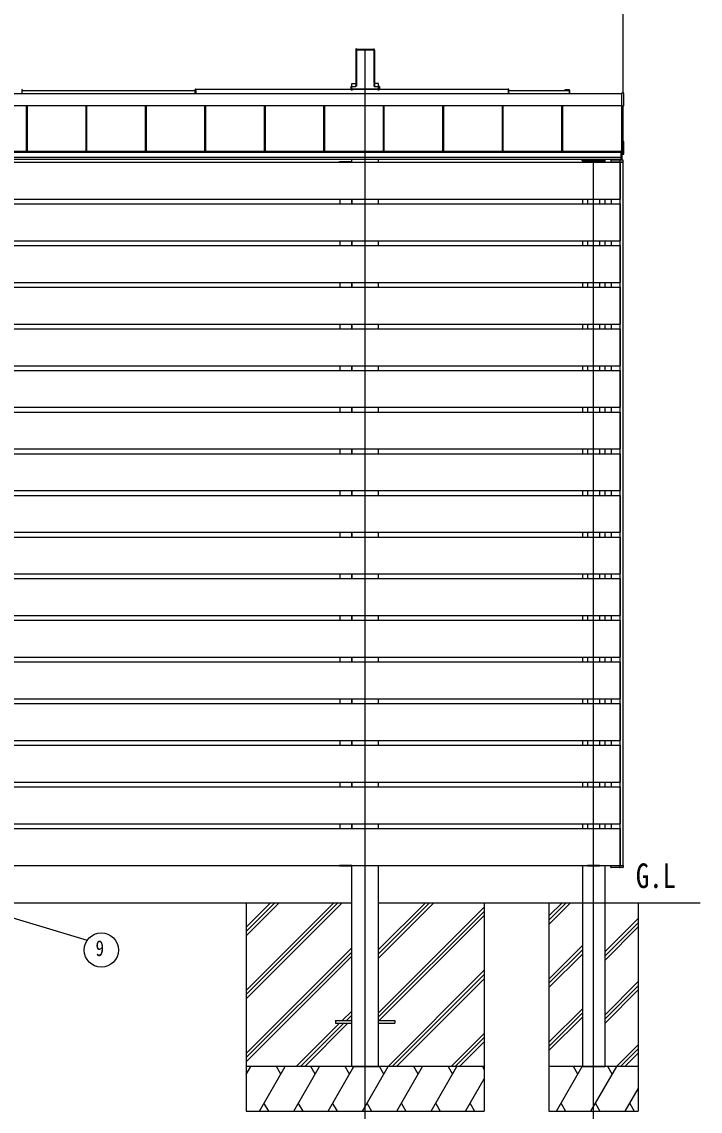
# Model space of a CAD drawing. Units: millimetres, scale not verified. Extents: x -10512 to 10512, y -7425 to 7425.
# Drawn here: x -525 to 1756, y -5156 to -1493 of the extents above; entities that cross this region are included whole.
import ezdxf
from ezdxf.enums import TextEntityAlignment as Align

# ---------------------------------------------------------------- set-up
doc = ezdxf.new("R2010")
doc.units = ezdxf.units.MM
doc.header["$LTSCALE"] = 30
for name, color, linetype in [('0-2_USER1', 3, 'Continuous'), ('0-4_YKK_12', 2, 'Continuous'), ('0-5_YKK_A1', 4, 'Continuous'), ('0-6_YKK_D', 6, 'Continuous')]:
    doc.layers.add(name, color=color, linetype=linetype)
doc.styles.add('ＭＳ ゴシック', font='')
doc.styles.get('ＭＳ ゴシック').set_extended_font_data('MS Gothic')

msp = doc.modelspace()

# ---------------------------------------------------------------- linework, layer by layer
at = {"layer": '0-4_YKK_12'}
for p, q in [((629.58, -5205), (629.58, -1584.97)), ((1397.58, -5205), (1397.59, -1957.5))]:
    msp.add_line(p, q, dxfattribs=at)
at = {"layer": '0-5_YKK_A1'}
for p, q in [((598.33, -1590.32), (598.33, -1706.99)), ((598.69, -1584.47), (598.35, -1589.96)), ((599.13, -1584.93), (598.69, -1584.47)), ((599.19, -1584), (601.23, -1584)), ((599.19, -1584), (599.63, -1584.46)), ((599.21, -1700.94), (599.21, -1585.81)), ((599.71, -1585.49), (599.71, -1700.62)), ((601.54, -1584.33), (601.23, -1584)), ((601.54, -1584.33), (657.62, -1584.33)), ((602.08, -1587.47), (657.08, -1587.47)), ((602.08, -1708.82), (602.08, -1587.47)), ((657.62, -1584.33), (657.93, -1584)), ((657.93, -1584), (659.97, -1584)), ((659.46, -1700.62), (659.46, -1585.49)), ((659.53, -1584.46), (659.97, -1584)), ((659.95, -1585.81), (659.95, -1700.94)), ((660.47, -1584.47), (660.03, -1584.93)), ((660.47, -1584.47), (660.82, -1589.96)), ((660.83, -1590.32), (660.83, -1706.99)), ((-523.88, -1733.91), (-523.88, -1720.4)), ((58.12, -1733.91), (58.12, -1720.4)), ((60.62, -1719.81), (1110.62, -1719.81)), ((60.62, -1719.81), (60.62, -1733.91)), ((581.71, -1717.74), (581.71, -1718.23)), ((581.71, -1718.23), (582.18, -1718.23)), ((582.18, -1717.74), (582.18, -1710.86)), ((584.17, -1717.74), (582.18, -1717.74)), ((582.18, -1717.74), (582.18, -1718.23)), ((584.17, -1718.23), (582.18, -1718.23)), ((582.21, -1709.89), (597.22, -1709.89)), ((584.17, -1710.94), (584.17, -1717.74)), ((597.75, -1710.94), (584.17, -1710.94)), ((584.17, -1717.74), (674.99, -1717.74)), ((584.17, -1718.23), (674.99, -1718.23)), ((584.18, -1717.74), (584.18, -1718.23)), ((584.38, -1700.56), (598.33, -1700.56)), ((584.38, -1709.89), (584.38, -1700.56)), ((584.38, -1723.91), (584.38, -1718.23)), ((584.58, -1718.23), (584.58, -1723.91)), ((585.58, -1717.89), (673.58, -1717.89)), ((598.32, -1707.34), (598.22, -1708.95)), ((598.74, -1709.51), (599.12, -1703.41)), ((599.62, -1703.44), (599.24, -1709.54)), ((659.92, -1709.54), (659.55, -1703.44)), ((660.04, -1703.41), (660.42, -1709.51)), ((674.78, -1700.56), (660.83, -1700.56)), ((660.85, -1707.34), (660.95, -1708.95)), ((661.42, -1710.44), (674.99, -1710.44)), ((674.99, -1710.94), (661.42, -1710.94)), ((661.94, -1709.89), (676.95, -1709.89)), ((674.58, -1718.23), (674.58, -1723.91)), ((674.78, -1709.89), (674.78, -1700.56)), ((674.78, -1723.91), (674.78, -1718.23)), ((674.99, -1710.44), (674.99, -1710.94)), ((674.99, -1717.74), (674.99, -1710.94)), ((676.99, -1717.74), (674.99, -1717.74)), ((674.99, -1717.74), (674.99, -1718.23)), ((676.99, -1718.23), (674.99, -1718.23)), ((676.99, -1710.86), (676.99, -1717.74)), ((676.99, -1717.74), (676.99, -1718.23)), ((677.45, -1718.23), (676.99, -1718.23)), ((677.45, -1717.74), (677.45, -1718.23)), ((1110.62, -1719.81), (1110.62, -1733.91)), ((1113.12, -1733.91), (1113.12, -1720.4)), ((1307.12, -1721.41), (1301.83, -1721.41)), ((1315.58, -1721.41), (1308.04, -1721.41)), ((-3505.92, -1733.88), (1491.08, -1733.88)), ((-523.88, -1723.91), (58.12, -1723.91)), ((1113.12, -1723.91), (1301.83, -1723.91)), ((1301.83, -1723.91), (1315.28, -1723.91)), ((1315.58, -1724.21), (1315.58, -1733.88)), ((1318.08, -1733.88), (1318.08, -1723.91)), ((1499.08, -1774.33), (1499.08, -1733.3)), ((-3505.92, -1773.83), (1491.08, -1773.83)), ((-3505.92, -1774.06), (1491.08, -1774.06)), ((-508.92, -1927.7), (-508.92, -1774.06)), ((-508.92, -1927.7), (-508.92, -1774.06)), ((-506.32, -1927.7), (-506.32, -1774.06)), ((-506.32, -1927.7), (-506.32, -1774.06)), ((-505.92, -1927.7), (-505.92, -1774.06)), ((-308.92, -1927.7), (-308.92, -1774.06)), ((-306.32, -1927.7), (-306.32, -1774.06)), ((-305.92, -1927.7), (-305.92, -1774.06)), ((-108.92, -1927.7), (-108.92, -1774.06)), ((-106.32, -1927.7), (-106.32, -1774.06)), ((-105.92, -1927.7), (-105.92, -1774.06)), ((91.08, -1927.7), (91.08, -1774.06)), ((93.68, -1927.7), (93.68, -1774.06)), ((94.08, -1927.7), (94.08, -1774.06)), ((291.08, -1927.7), (291.08, -1774.06)), ((293.68, -1927.7), (293.68, -1774.06)), ((294.08, -1927.7), (294.08, -1774.06)), ((491.08, -1927.7), (491.08, -1774.06)), ((493.68, -1927.7), (493.68, -1774.06)), ((494.08, -1927.7), (494.08, -1774.06)), ((691.08, -1927.7), (691.08, -1774.06)), ((693.68, -1927.7), (693.68, -1774.06)), ((694.08, -1927.7), (694.08, -1774.06)), ((891.08, -1927.7), (891.08, -1774.06)), ((893.68, -1927.7), (893.68, -1774.06)), ((894.08, -1927.7), (894.08, -1774.06)), ((1091.08, -1927.7), (1091.08, -1774.06)), ((1093.68, -1927.7), (1093.68, -1774.06)), ((1094.08, -1927.7), (1094.08, -1774.06)), ((1291.08, -1927.7), (1291.08, -1774.06)), ((1293.68, -1927.7), (1293.68, -1774.06)), ((1294.08, -1927.7), (1294.08, -1774.06)), ((1491.08, -1775.1), (1491.08, -1775.6)), ((1491.08, -1775.6), (1498.61, -1775.14)), ((1492.58, -1954.97), (1492.58, -1775.5)), ((1497.58, -1936.94), (1497.58, -1775.2)), ((1498.61, -1895.8), (1497.58, -1895.73)), ((1499.08, -1937.32), (1499.08, -1896.29)), ((-3503.92, -1927.7), (1489.08, -1927.7)), ((-3503.92, -1929.71), (1489.08, -1929.71)), ((-3503.92, -1931.51), (1489.08, -1931.51)), ((-3503.92, -1931.51), (1489.08, -1931.51)), ((1492.58, -1927.44), (1489.08, -1927.44)), ((1497.58, -1936.94), (1492.58, -1936.94)), ((1492.58, -1938.49), (1498.61, -1938.12)), ((-3503.92, -1948.48), (1489.08, -1948.48)), ((-3503.92, -1954.97), (1489.08, -1954.97)), ((-3501.92, -1965), (1487.08, -1965)), ((584.88, -1965), (543.88, -1965)), ((544.38, -1965), (584.38, -1965)), ((584.38, -1965), (584.38, -1954.97)), ((584.88, -1965), (584.88, -1963)), ((674.78, -1965), (674.78, -1954.97)), ((1359.59, -1960), (1359.67, -1958.45)), ((1359.59, -1960), (1435.59, -1960)), ((1360.08, -1960), (1360.08, -1965)), ((1360.08, -1960), (1435.08, -1960)), ((1360.67, -1957.5), (1434.51, -1957.5)), ((1418.08, -1965), (1377.08, -1965)), ((1377.58, -1965), (1417.58, -1965)), ((1418.08, -1965), (1418.08, -1963)), ((1435.08, -1960), (1435.08, -1965)), ((1435.51, -1958.45), (1435.59, -1960)), ((1484.68, -1957.5), (1456.68, -1957.5)), ((1497.58, -1965), (1457.58, -1965)), ((1484.28, -1965), (1485.28, -1965)), ((1484.68, -1957.5), (1486.68, -1957.5)), ((1496.58, -1957.5), (1486.68, -1957.5)), ((1487.08, -1965), (1487.08, -2089)), ((1487.58, -4329), (1487.58, -1965)), ((1492.58, -1949.88), (1489.08, -1949.88)), ((1492.58, -1956.49), (1489.08, -1956.49)), ((1496.58, -1965), (1497.58, -1965)), ((1497.58, -1965), (1497.58, -1958.5)), ((1497.58, -4329), (1497.58, -1965)), ((-3501.92, -2089), (1487.08, -2089)), ((-3501.92, -2105), (1487.08, -2105)), ((544.38, -2089), (544.38, -2105)), ((584.38, -2105), (584.38, -2089)), ((584.38, -2089), (584.38, -2105)), ((674.78, -2105), (674.78, -2089)), ((1360.08, -2089), (1360.08, -2105)), ((1377.58, -2089), (1377.58, -2105)), ((1417.58, -2089), (1417.58, -2105)), ((1435.08, -2089), (1435.08, -2105)), ((1457.58, -2105), (1457.58, -2089)), ((1487.08, -2105), (1487.08, -2229)), ((-3501.92, -2229), (1487.08, -2229)), ((544.38, -2229), (544.38, -2245)), ((584.38, -2245), (584.38, -2229)), ((584.38, -2229), (584.38, -2245)), ((674.78, -2245), (674.78, -2229)), ((1360.08, -2229), (1360.08, -2245)), ((1377.58, -2229), (1377.58, -2245)), ((1417.58, -2229), (1417.58, -2245)), ((1435.08, -2229), (1435.08, -2245)), ((1457.58, -2245), (1457.58, -2229)), ((-3501.92, -2245), (1487.08, -2245)), ((1487.08, -2245), (1487.08, -2369)), ((-3501.92, -2369), (1487.08, -2369)), ((544.38, -2369), (544.38, -2385)), ((584.38, -2385), (584.38, -2369)), ((584.38, -2369), (584.38, -2385)), ((674.78, -2385), (674.78, -2369)), ((1360.08, -2369), (1360.08, -2385)), ((1377.58, -2369), (1377.58, -2385)), ((1417.58, -2369), (1417.58, -2385)), ((1435.08, -2369), (1435.08, -2385)), ((1457.58, -2385), (1457.58, -2369)), ((-3501.92, -2385), (1487.08, -2385)), ((1487.08, -2385), (1487.08, -2509)), ((-3501.92, -2509), (1487.08, -2509)), ((-3501.92, -2525), (1487.08, -2525)), ((544.38, -2509), (544.38, -2525)), ((584.38, -2525), (584.38, -2509)), ((584.38, -2509), (584.38, -2525)), ((674.78, -2525), (674.78, -2509)), ((1360.08, -2509), (1360.08, -2525)), ((1377.58, -2509), (1377.58, -2525)), ((1417.58, -2509), (1417.58, -2525)), ((1435.08, -2509), (1435.08, -2525)), ((1457.58, -2525), (1457.58, -2509)), ((1487.08, -2525), (1487.08, -2649)), ((-3501.92, -2649), (1487.08, -2649)), ((-3501.92, -2665), (1487.08, -2665)), ((544.38, -2649), (544.38, -2665)), ((584.38, -2665), (584.38, -2649)), ((584.38, -2649), (584.38, -2665)), ((674.78, -2665), (674.78, -2649)), ((1360.08, -2649), (1360.08, -2665)), ((1377.58, -2649), (1377.58, -2665)), ((1417.58, -2649), (1417.58, -2665)), ((1435.08, -2649), (1435.08, -2665)), ((1457.58, -2665), (1457.58, -2649)), ((1487.08, -2665), (1487.08, -2789)), ((-3501.92, -2789), (1487.08, -2789)), ((-3501.92, -2805), (1487.08, -2805)), ((544.38, -2789), (544.38, -2805)), ((584.38, -2805), (584.38, -2789)), ((584.38, -2789), (584.38, -2805)), ((674.78, -2805), (674.78, -2789)), ((1360.08, -2789), (1360.08, -2805)), ((1377.58, -2789), (1377.58, -2805)), ((1417.58, -2789), (1417.58, -2805)), ((1435.08, -2789), (1435.08, -2805)), ((1457.58, -2805), (1457.58, -2789)), ((1487.08, -2805), (1487.08, -2929)), ((-3501.92, -2929), (1487.08, -2929)), ((544.38, -2929), (544.38, -2945)), ((584.38, -2945), (584.38, -2929)), ((584.38, -2929), (584.38, -2945)), ((674.78, -2945), (674.78, -2929)), ((1360.08, -2929), (1360.08, -2945)), ((1377.58, -2929), (1377.58, -2945)), ((1417.58, -2929), (1417.58, -2945)), ((1435.08, -2929), (1435.08, -2945)), ((1457.58, -2945), (1457.58, -2929)), ((-3501.92, -2945), (1487.08, -2945)), ((1487.08, -2945), (1487.08, -3069)), ((-3501.92, -3069), (1487.08, -3069)), ((544.38, -3069), (544.38, -3085)), ((584.38, -3085), (584.38, -3069)), ((584.38, -3069), (584.38, -3085)), ((674.78, -3085), (674.78, -3069)), ((1360.08, -3069), (1360.08, -3085)), ((1377.58, -3069), (1377.58, -3085)), ((1417.58, -3069), (1417.58, -3085)), ((1435.08, -3069), (1435.08, -3085)), ((1457.58, -3085), (1457.58, -3069)), ((-3501.92, -3085), (1487.08, -3085)), ((1487.08, -3085), (1487.08, -3209)), ((-3501.92, -3209), (1487.08, -3209)), ((544.38, -3209), (544.38, -3225)), ((584.38, -3225), (584.38, -3209)), ((584.38, -3209), (584.38, -3225)), ((674.78, -3225), (674.78, -3209)), ((1360.08, -3209), (1360.08, -3225)), ((1377.58, -3209), (1377.58, -3225)), ((1417.58, -3209), (1417.58, -3225)), ((1435.08, -3209), (1435.08, -3225)), ((1457.58, -3225), (1457.58, -3209)), ((-3501.92, -3225), (1487.08, -3225)), ((1487.08, -3225), (1487.08, -3349)), ((-3501.92, -3349), (1487.08, -3349)), ((-3501.92, -3365), (1487.08, -3365)), ((544.38, -3349), (544.38, -3365)), ((584.38, -3365), (584.38, -3349)), ((584.38, -3349), (584.38, -3365)), ((674.78, -3365), (674.78, -3349)), ((1360.08, -3349), (1360.08, -3365)), ((1377.58, -3349), (1377.58, -3365)), ((1417.58, -3349), (1417.58, -3365)), ((1435.08, -3349), (1435.08, -3365)), ((1457.58, -3365), (1457.58, -3349)), ((1487.08, -3365), (1487.08, -3489)), ((-3501.92, -3489), (1487.08, -3489)), ((-3501.92, -3505), (1487.08, -3505)), ((544.38, -3489), (544.38, -3505)), ((584.38, -3505), (584.38, -3489)), ((584.38, -3489), (584.38, -3505)), ((674.78, -3505), (674.78, -3489)), ((1360.08, -3489), (1360.08, -3505)), ((1377.58, -3489), (1377.58, -3505)), ((1417.58, -3489), (1417.58, -3505)), ((1435.08, -3489), (1435.08, -3505)), ((1457.58, -3505), (1457.58, -3489)), ((1487.08, -3505), (1487.08, -3629)), ((-3501.92, -3629), (1487.08, -3629)), ((-3501.92, -3645), (1487.08, -3645)), ((544.38, -3629), (544.38, -3645)), ((584.38, -3645), (584.38, -3629)), ((584.38, -3629), (584.38, -3645)), ((674.78, -3645), (674.78, -3629)), ((1360.08, -3629), (1360.08, -3645)), ((1377.58, -3629), (1377.58, -3645)), ((1417.58, -3629), (1417.58, -3645)), ((1435.08, -3629), (1435.08, -3645)), ((1457.58, -3645), (1457.58, -3629)), ((1487.08, -3645), (1487.08, -3769)), ((-3501.92, -3769), (1487.08, -3769)), ((544.38, -3769), (544.38, -3785)), ((584.38, -3785), (584.38, -3769)), ((584.38, -3769), (584.38, -3785)), ((674.78, -3785), (674.78, -3769)), ((1360.08, -3769), (1360.08, -3785)), ((1377.58, -3769), (1377.58, -3785)), ((1417.58, -3769), (1417.58, -3785)), ((1435.08, -3769), (1435.08, -3785)), ((1457.58, -3785), (1457.58, -3769)), ((-3501.92, -3785), (1487.08, -3785)), ((1487.08, -3785), (1487.08, -3909)), ((-3501.92, -3909), (1487.08, -3909)), ((544.38, -3909), (544.38, -3925)), ((584.38, -3925), (584.38, -3909)), ((584.38, -3909), (584.38, -3925)), ((674.78, -3925), (674.78, -3909)), ((1360.08, -3909), (1360.08, -3925)), ((1377.58, -3909), (1377.58, -3925)), ((1417.58, -3909), (1417.58, -3925)), ((1435.08, -3909), (1435.08, -3925)), ((1457.58, -3925), (1457.58, -3909)), ((-3501.92, -3925), (1487.08, -3925)), ((1487.08, -3925), (1487.08, -4049)), ((-3501.92, -4049), (1487.08, -4049)), ((-3501.92, -4065), (1487.08, -4065)), ((544.38, -4049), (544.38, -4065)), ((584.38, -4065), (584.38, -4049)), ((584.38, -4049), (584.38, -4065)), ((674.78, -4065), (674.78, -4049)), ((1360.08, -4049), (1360.08, -4065)), ((1377.58, -4049), (1377.58, -4065)), ((1417.58, -4049), (1417.58, -4065)), ((1435.08, -4049), (1435.08, -4065)), ((1457.58, -4065), (1457.58, -4049)), ((1487.08, -4065), (1487.08, -4189)), ((-3501.92, -4189), (1487.08, -4189)), ((-3501.92, -4205), (1487.08, -4205)), ((544.38, -4189), (544.38, -4205)), ((584.38, -4205), (584.38, -4189)), ((584.38, -4189), (584.38, -4205)), ((674.78, -4205), (674.78, -4189)), ((1360.08, -4189), (1360.08, -4205)), ((1377.58, -4189), (1377.58, -4205)), ((1417.58, -4189), (1417.58, -4205)), ((1435.08, -4189), (1435.08, -4205)), ((1457.58, -4205), (1457.58, -4189)), ((1487.08, -4205), (1487.08, -4329)), ((-3501.92, -4329), (1487.08, -4329)), ((584.88, -4329), (543.88, -4329)), ((584.38, -5005), (584.38, -4329)), ((584.88, -4329), (584.88, -4331)), ((674.78, -5005), (674.78, -4329)), ((1418.08, -4329), (1377.08, -4329)), ((1418.08, -4329), (1418.08, -4331)), ((1484.68, -4336.5), (1456.68, -4336.5)), ((1457.58, -4329), (1497.58, -4329)), ((1484.28, -4329), (1485.28, -4329)), ((1484.68, -4336.5), (1486.68, -4336.5)), ((1496.58, -4336.5), (1486.68, -4336.5)), ((1496.58, -4329), (1497.58, -4329)), ((1497.58, -4329), (1497.58, -4335.5)), ((-962.22, -4455), (584.38, -4455)), ((229.72, -4455), (229.72, -5155)), ((229.72, -4749.18), (523.9, -4455)), ((229.72, -4763.32), (538.05, -4455)), ((229.72, -4777.46), (552.19, -4455)), ((229.72, -4565.33), (340.06, -4455)), ((229.72, -4551.19), (325.91, -4455)), ((229.72, -4537.05), (311.77, -4455)), ((674.78, -4455), (1756.21, -4455)), ((674.92, -4640.63), (860.56, -4455)), ((674.92, -4626.49), (846.41, -4455)), ((674.92, -4612.35), (832.27, -4455)), ((1029.72, -4455), (1029.72, -5155)), ((1247.58, -4455), (1247.58, -5155)), ((1247.58, -4499.18), (1291.76, -4455)), ((1247.58, -4513.32), (1305.9, -4455)), ((1247.58, -4527.46), (1320.05, -4455)), ((1547.58, -4455), (1547.58, -5155)), ((674.92, -4824.48), (1029.72, -4469.68)), ((674.92, -4838.62), (1029.72, -4483.82)), ((677.18, -4850.5), (1029.72, -4497.96)), ((1435.08, -4620.05), (1547.58, -4507.55)), ((1435.08, -4634.19), (1547.58, -4521.69)), ((1435.08, -4648.33), (1547.58, -4535.83)), ((229.72, -4961.31), (584.52, -4606.51)), ((1247.58, -4711.31), (1360.08, -4598.81)), ((1247.58, -4725.45), (1360.08, -4612.95)), ((229.72, -4975.45), (584.52, -4620.65)), ((229.72, -4989.59), (584.52, -4634.79)), ((1247.58, -4739.59), (1360.08, -4627.1)), ((706.53, -5005), (1029.72, -4681.81)), ((720.67, -5005), (1029.72, -4695.95)), ((734.82, -5005), (1029.72, -4710.09)), ((1435.08, -4832.18), (1547.58, -4719.68)), ((1435.08, -4846.32), (1547.58, -4733.82)), ((1435.08, -4860.46), (1547.58, -4747.96)), ((552.67, -4850.5), (584.52, -4818.64)), ((566.81, -4850.5), (584.52, -4832.78)), ((1247.58, -4923.44), (1360.08, -4810.94)), ((1247.58, -4937.58), (1360.08, -4825.08)), ((398.17, -5005), (543.67, -4859.5)), ((412.31, -5005), (557.81, -4859.5)), ((426.45, -5005), (571.95, -4859.5)), ((529.52, -4850.5), (529.52, -4859.5)), ((529.52, -4850.5), (584.52, -4850.5)), ((529.52, -4859.5), (584.52, -4859.5)), ((580.95, -4850.5), (584.52, -4846.93)), ((674.52, -4850.5), (729.52, -4850.5)), ((674.52, -4859.5), (729.52, -4859.5)), ((729.52, -4850.5), (729.52, -4859.5)), ((1247.58, -4951.73), (1360.08, -4839.23)), ((918.67, -5005), (1029.72, -4893.94)), ((932.81, -5005), (1029.72, -4908.08)), ((946.95, -5005), (1029.72, -4922.23)), ((1474.39, -5005), (1547.58, -4931.81)), ((1488.53, -5005), (1547.58, -4945.95)), ((1502.68, -5005), (1547.58, -4960.09)), ((1029.72, -5005), (229.72, -5005)), ((229.72, -5032.5), (245.6, -5005)), ((274.47, -5155), (361.07, -5005)), ((346.07, -5030.98), (331.07, -5005)), ((389.94, -5155), (476.54, -5005)), ((461.54, -5030.98), (446.54, -5005)), ((505.41, -5155), (592.01, -5005)), ((577.01, -5030.98), (562.01, -5005)), ((584.38, -5005), (674.78, -5005)), ((620.88, -5155), (707.48, -5005)), ((692.48, -5030.98), (677.48, -5005)), ((736.35, -5155), (822.95, -5005)), ((807.95, -5030.98), (792.95, -5005)), ((851.82, -5155), (938.42, -5005)), ((908.42, -5005), (923.42, -5030.98)), ((1023.89, -5005), (1029.72, -5015.1)), ((1547.58, -5005), (1247.58, -5005)), ((1273.27, -5155), (1359.87, -5005)), ((1344.87, -5030.98), (1329.87, -5005)), ((1360.08, -5005), (1435.08, -5005)), ((1388.74, -5155), (1475.34, -5005)), ((1460.34, -5030.98), (1445.34, -5005)), ((230.6, -5030.98), (229.72, -5029.46)), ((967.29, -5155), (1029.72, -5046.86)), ((1504.21, -5155), (1547.58, -5079.88)), ((229.72, -5155), (1029.72, -5155)), ((289.47, -5129.02), (304.47, -5155)), ((404.94, -5129.02), (419.94, -5155)), ((520.41, -5129.02), (535.41, -5155)), ((635.88, -5129.02), (650.88, -5155)), ((751.35, -5129.02), (766.35, -5155)), ((866.82, -5129.02), (881.82, -5155)), ((982.29, -5129.02), (997.29, -5155)), ((1247.58, -5155), (1547.58, -5155)), ((1288.27, -5129.02), (1303.27, -5155)), ((1403.74, -5129.02), (1418.74, -5155)), ((1519.21, -5129.02), (1534.21, -5155))]:
    msp.add_line(p, q, dxfattribs=at)
for points in [[(59.05, -1719.41), (60.62, -1719.31), (60.62, -1720.31), (60.62, -1733.91)], [(581.71, -1710.39), (581.71, -1717.74), (582.18, -1717.74)], [(584.17, -1710.94), (584.17, -1710.44), (597.75, -1710.44)], [(677.45, -1710.39), (677.45, -1717.74), (676.99, -1717.74)], [(1112.18, -1719.41), (1110.62, -1719.31), (1110.62, -1720.31), (1110.62, -1733.91)], [(1498.61, -1732.81), (1491.08, -1732.35), (1491.08, -1732.84), (1491.08, -1775.1)], [(1489.08, -1927.44), (1489.08, -1949.88), (1489.08, -1956.49)], [(1489.58, -1927.44), (1489.58, -1949.88), (1489.58, -1956.49)], [(1492.58, -1927.44), (1492.58, -1949.88), (1492.58, -1956.49)], [(543.88, -1965), (543.88, -1963), (584.88, -1963)], [(1377.08, -1965), (1377.08, -1963), (1418.08, -1963)], [(1455.68, -1958.44), (1455.28, -1965), (1456.27, -1965), (1484.28, -1965)], [(1485.68, -1958.44), (1485.28, -1965), (1486.27, -1965), (1496.58, -1965)], [(543.88, -4329), (543.88, -4331), (584.88, -4331)], [(1360.08, -4329), (1360.08, -4455), (1360.08, -5005)], [(1377.08, -4329), (1377.08, -4331), (1418.08, -4331)], [(1435.08, -4329), (1435.08, -4455), (1435.08, -5005)], [(1455.68, -4335.56), (1455.28, -4329), (1456.27, -4329), (1484.28, -4329)], [(1485.68, -4335.56), (1485.28, -4329), (1486.27, -4329), (1496.58, -4329)]]:
    msp.add_lwpolyline(points, dxfattribs=at)
for centre, radius, start, end in [((-524.88, -1720.4), 1, 0, 86.5), ((59.12, -1720.4), 1, 93.5, 180), ((582.68, -1710.86), 0.501, 90.24971, 179.75029), ((676.49, -1710.86), 0.501, 0.24971, 89.75029), ((1112.12, -1720.4), 1, 0, 86.5), ((1301.83, -1722.66), 1.25, 90, 270), ((1307.12, -1721.61), 0.2, 23.57818, 90), ((1308.04, -1721.61), 0.2, 90, 156.42182), ((1315.58, -1723.91), 2.5, 0, 90), ((1307.58, -1721.41), 0.3, 203.57818, 336.42182), ((1315.28, -1724.21), 0.3, 0, 90), ((1498.59, -1733.3), 0.497, 0.05228, 86.83056), ((1498.21, -1774.36), 0.873, 297.46207, 2.25858), ((1498.59, -1896.29), 0.497, 0.05228, 86.83056), ((1498.21, -1937.35), 0.873, 297.46207, 2.25858), ((1360.67, -1958.5), 1, 90, 177), ((1434.51, -1958.5), 1, 3, 90), ((1456.68, -1958.5), 1, 90, 176.5), ((1486.68, -1958.5), 1, 90, 176.5), ((1496.58, -1958.5), 1, 0, 90), ((1456.68, -4335.5), 1, 183.5, 270), ((1486.68, -4335.5), 1, 183.5, 270), ((1496.58, -4335.5), 1, 270, 0)]:
    msp.add_arc(centre, radius, start, end, dxfattribs=at)
for centre, major_axis, ratio, start_param, end_param in [((598.38, -1589.96), (0.031, 0.5), 0.061627, 1.5746234, 2.3600215), ((599.19, -1584.5), (0.346, -0.364), 0.996462, 2.3838095, 3.8892836), ((598.91, -1587.97), (0.22, 3.04), 0.070684, 5.5043854, 6.2286971), ((599.4, -1587.99), (0.22, 3.54), 0.060877, 5.5025319, 6.2268436), ((659.76, -1587.99), (-0.22, 3.54), 0.060877, 0.0563417, 0.7806534), ((660.26, -1587.97), (-0.22, 3.04), 0.070684, 0.0544883, 0.7787999), ((659.97, -1584.5), (-0.346, -0.364), 0.996462, 2.3939017, 3.8993758), ((660.79, -1589.96), (-0.031, 0.5), 0.061627, 3.9231638, 4.7085619), ((582.21, -1710.39), (0.355, -0.355), 0.99628, 2.358058, 3.9251274), ((584.17, -1710.85), (2, 0), 0.045872, 3.2026792, 4.712389), ((584.17, -1710.35), (1.5, 0), 0.061163, 3.2026792, 4.712389), ((597.22, -1708.89), (0.691, -0.728), 0.996462, 5.5254021, 7.0308762), ((597.74, -1709.44), (-0.693, 0.73), 0.992955, 2.3838095, 3.8892836), ((597.74, -1709.44), (1.04, -1.09), 0.996462, 5.5254021, 7.0308762), ((598.29, -1707.34), (0.031, 0.5), 0.061627, 4.716216, 5.5016142), ((598.91, -1703.41), (0.22, 3.5), 0.061627, 4.716216, 5.5016142), ((599.4, -1703.44), (0.22, 4), 0.053972, 4.7153191, 5.5007173), ((659.76, -1703.44), (-0.22, 4), 0.053972, 0.782468, 1.5678662), ((661.42, -1709.44), (-1.04, -1.09), 0.996462, 5.5354944, 7.0409685), ((660.26, -1703.41), (-0.22, 3.5), 0.061627, 0.7815711, 1.5669693), ((661.42, -1709.44), (0.693, 0.73), 0.992955, 2.3939017, 3.8993758), ((660.88, -1707.34), (-0.031, 0.5), 0.061627, 0.7815711, 1.5669693), ((661.94, -1708.89), (-0.691, -0.728), 0.996462, 5.5354944, 7.0409685), ((674.99, -1710.35), (1.5, 0), 0.061163, 4.712389, 6.2220988), ((674.99, -1710.85), (2, 0), 0.045872, 4.712389, 6.2220988), ((676.95, -1710.39), (-0.355, -0.355), 0.99628, 2.358058, 3.9251274)]:
    msp.add_ellipse(centre, major_axis=major_axis, ratio=ratio, start_param=start_param, end_param=end_param, dxfattribs=at)
at = {"layer": '0-6_YKK_D'}
msp.add_line((1497.58, -1732.91), (1497.58, -1318.81), dxfattribs=at)
msp.add_lwpolyline([(-962.22, -4383.66), (-921.51, -4395.87), (-304.99, -4580.78)], dxfattribs=at)
msp.add_circle((-257.63, -4613.56), 57.6, dxfattribs=at)

# ---------------------------------------------------------------- texts
at = {"layer": '0-2_USER1', "style": 'ＭＳ ゴシック', "width": 0.8}
msp.add_text('G.L', height=82.48, dxfattribs=at).set_placement((1539.73, -4429.69), align=Align.BOTTOM_LEFT)
at = {"layer": '0-6_YKK_D', "style": 'ＭＳ ゴシック', "width": 0.8}
msp.add_text('9', height=52.79, dxfattribs=at).set_placement((-276.83, -4649.56), align=Align.BOTTOM_LEFT)

doc.saveas('drawing.dxf')
